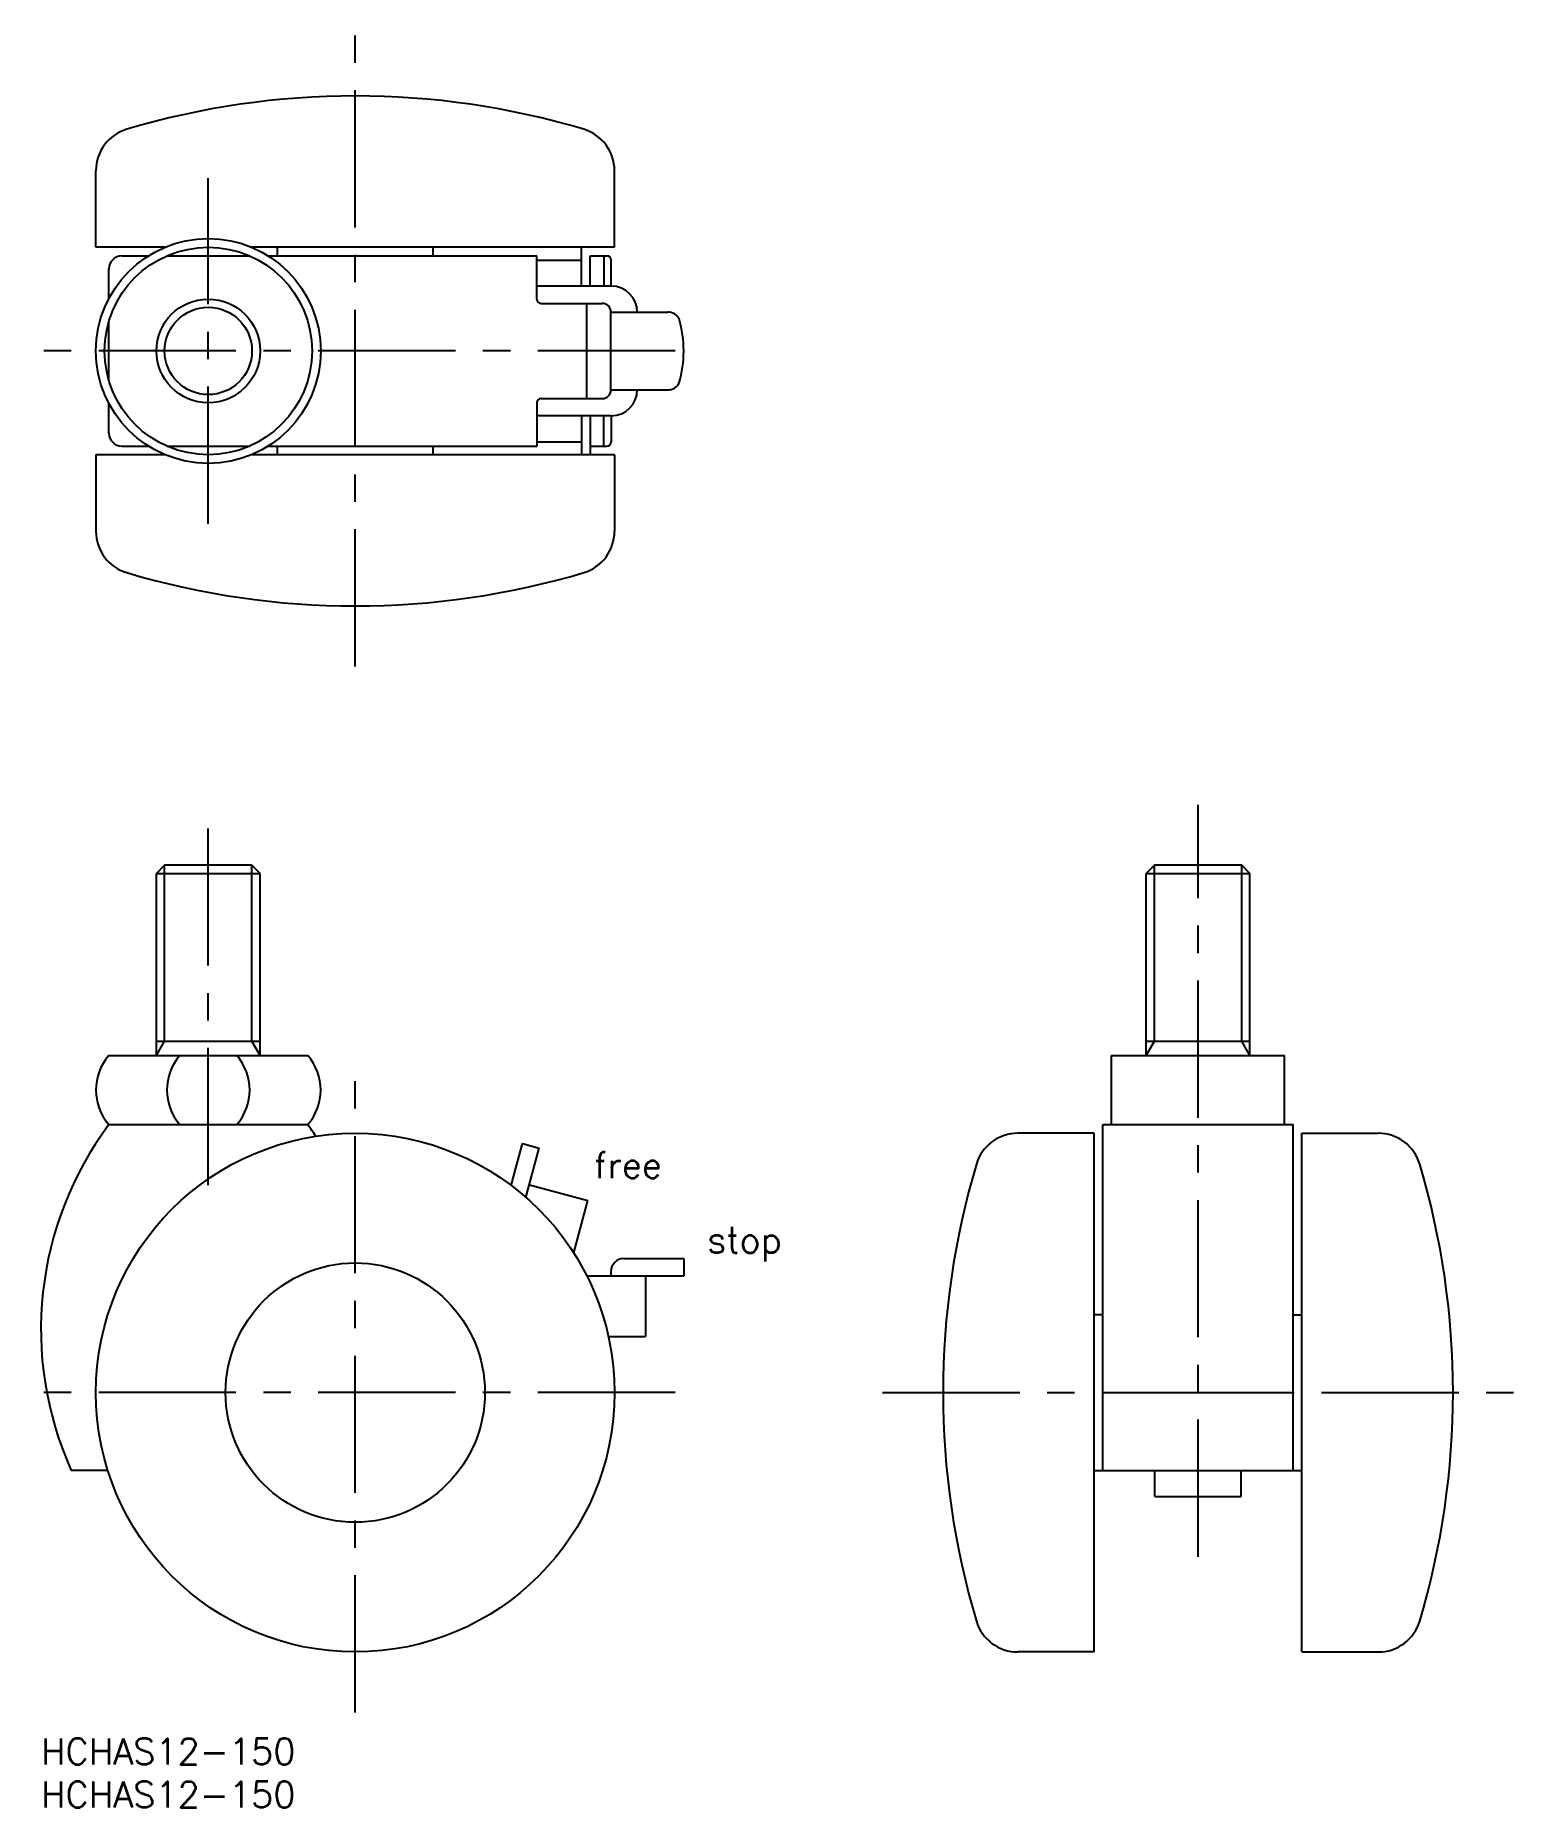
# Model space of a CAD drawing. Extents: x -1 to 170, y -8 to 197.
import ezdxf

# ---------------------------------------------------------------- set-up
doc = ezdxf.new("R2010")
doc.units = 0
doc.header["$LTSCALE"] = 0.5
doc.linetypes.add('CENTER', pattern=[50.8, 31.75, -6.35, 6.35, -6.35])
doc.linetypes.add('PHANTOM', pattern=[63.5, 31.75, -6.35, 6.35, -6.35, 6.35, -6.35])
for name, color, linetype in [('MSM_CENTER', 1, 'CENTER'), ('MSM_CONTINUOUS', 7, 'CONTINUOUS'), ('MSM_IMAGINARY', 6, 'PHANTOM'), ('MSM_NARROW', 5, 'CONTINUOUS'), ('MSM_PART_NUMBER', 7, 'CONTINUOUS')]:
    doc.layers.add(name, color=color, linetype=linetype)
doc.styles.get("Standard").update_dxf_attribs({"font": 'txt.shx', "height": 3, "bigfont": 'bigfont.shx'})

# ---------------------------------------------------------------- blocks, each defined once
blk = doc.blocks.new('*U1')
at = {"layer": 'MSM_PART_NUMBER'}
blk.add_text('HCHAS12-150', height=3, dxfattribs=at).set_placement((0, -3))
blk = doc.blocks.new('*U2')
at = {"layer": 'MSM_PART_NUMBER'}
blk.add_text('HCHAS12-150', height=3, dxfattribs=at).set_placement((0, -8))
blk = doc.blocks.new('*U3')
at = {"layer": 'MSM_PART_NUMBER'}
blk.add_text('free', height=3, dxfattribs=at).set_placement((63.99, 64.81))
blk = doc.blocks.new('*U4')
at = {"layer": 'MSM_PART_NUMBER'}
blk.add_text('stop', height=3, dxfattribs=at).set_placement((77.09, 56.16))

msp = doc.modelspace()

# ---------------------------------------------------------------- linework, layer by layer
at = {"layer": 'MSM_CENTER'}
for p, q in [((36.36, 124), (36.36, 197)), ((19.36, 140.5), (19.36, 180.5)), ((73.36, 160.5), (-0.64, 160.5)), ((19.36, 64), (19.36, 108)), ((133.86, 21), (133.86, 108)), ((36.36, 3), (36.36, 77)), ((73.36, 40), (-0.64, 40)), ((97.36, 40), (170.36, 40))]:
    msp.add_line(p, q, dxfattribs=at)
at = {"layer": 'MSM_CONTINUOUS'}
for p, q in [((6.36, 172.5), (6.36, 181.35)), ((66.36, 172.5), (66.36, 181.35)), ((14.36, 172.5), (6.36, 172.5)), ((66.36, 172.5), (24.36, 172.5)), ((27.36, 171.5), (27.36, 172.5)), ((45.36, 171.5), (45.36, 172.5)), ((62.52, 168), (62.52, 172.5)), ((9.36, 171.5), (12.43, 171.5)), ((14.57, 171.5), (24.16, 171.5)), ((26.29, 171.5), (57.36, 171.5)), ((57.36, 166.5), (57.36, 171.5)), ((57.36, 171), (62.52, 171)), ((63.52, 171.5), (65.48, 171.5)), ((63.52, 168), (63.52, 171.5)), ((65.12, 171.5), (65.12, 168)), ((65.98, 168), (65.98, 171)), ((7.86, 166.56), (7.86, 170)), ((65.98, 168), (57.36, 168)), ((57.86, 166), (64.94, 166)), ((63.15, 155), (63.15, 166)), ((65.94, 156), (65.94, 165)), ((65.94, 165), (72.51, 165)), ((7.86, 157.07), (7.86, 163.93)), ((65.94, 156), (72.51, 156)), ((7.86, 151), (7.86, 154.44)), ((57.36, 154.5), (57.36, 149.5)), ((57.86, 155), (64.94, 155)), ((65.98, 153), (57.36, 153)), ((62.52, 153), (62.52, 148.5)), ((63.52, 153), (63.52, 148.5)), ((65.12, 149.5), (65.12, 153)), ((65.98, 153), (65.98, 150)), ((57.36, 150), (62.52, 150)), ((6.36, 148.5), (6.36, 139.65)), ((14.36, 148.5), (6.36, 148.5)), ((9.36, 149.5), (12.43, 149.5)), ((14.57, 149.5), (24.16, 149.5)), ((66.36, 148.5), (24.36, 148.5)), ((26.29, 149.5), (57.36, 149.5)), ((27.36, 148.5), (27.36, 149.5)), ((45.36, 148.5), (45.36, 149.5)), ((63.52, 149.5), (65.48, 149.5)), ((66.36, 148.5), (66.36, 139.65)), ((14.31, 101), (13.36, 100.05)), ((24.41, 101), (14.31, 101)), ((25.36, 100.05), (24.41, 101)), ((128.81, 101), (127.86, 100.05)), ((138.91, 101), (128.81, 101)), ((139.86, 100.05), (138.91, 101)), ((13.36, 79), (13.36, 100.05)), ((13.36, 100.05), (25.36, 100.05)), ((25.36, 79), (25.36, 100.05)), ((127.86, 79), (127.86, 100.05)), ((127.86, 100.05), (139.86, 100.05)), ((139.86, 79), (139.86, 100.05)), ((13.36, 80.64), (25.36, 80.64)), ((127.86, 80.64), (139.86, 80.64)), ((7.86, 79), (30.86, 79)), ((123.86, 79), (143.86, 79)), ((123.86, 71), (123.86, 79)), ((143.86, 71), (143.86, 79)), ((7.86, 71), (30.86, 71)), ((121.86, 70), (113.01, 70)), ((121.86, 10), (121.86, 70)), ((122.86, 31), (122.86, 71)), ((122.86, 71), (144.86, 71)), ((144.86, 31), (144.86, 71)), ((145.86, 10), (145.86, 70)), ((145.86, 70), (154.71, 70)), ((67.44, 55.5), (74.36, 55.5)), ((74.36, 55.5), (74.36, 53.5)), ((63.15, 53.5), (74.36, 53.5)), ((65.94, 54), (65.94, 53.5)), ((69.94, 53.5), (69.94, 46.5)), ((122.86, 49), (121.86, 49)), ((144.86, 49), (145.86, 49)), ((65.65, 46.5), (69.94, 46.5)), ((122.86, 40), (144.86, 40)), ((7.74, 31), (3.51, 31)), ((121.86, 31), (145.86, 31)), ((128.86, 28), (128.86, 31)), ((138.86, 28), (138.86, 31)), ((128.86, 28), (138.86, 28)), ((121.86, 10), (113.01, 10)), ((145.86, 10), (154.71, 10))]:
    msp.add_line(p, q, dxfattribs=at)
for centre, radius in [((19.36, 160.5), 13), ((19.36, 160.5), 12), ((19.36, 160.5), 6), ((36.36, 40), 30), ((36.36, 40), 15)]:
    msp.add_circle(centre, radius, dxfattribs=at)
for centre, radius, start, end in [((36.36, 97.5), 92.5, 73.3985, 106.6015), ((11.36, 181.35), 5, 106.6015, 180), ((61.36, 181.35), 5, 0, 73.3985), ((9.36, 170), 1.5, 90, 180), ((65.48, 171), 0.5, 0, 90), ((57.86, 166.5), 0.5, 180, 270), ((65.98, 165), 3, 0, 90), ((64.94, 165), 1, 0, 90), ((72.51, 163.5), 1.5, 27.9101, 90), ((61.08, 160.5), 13.28, 343.8093, 16.1907), ((64.94, 156), 1, 270, 0), ((65.98, 156), 3, 270, 0), ((72.51, 157.5), 1.5, 270, 332.0899), ((57.86, 154.5), 0.5, 90, 180), ((9.36, 151), 1.5, 180, 270), ((65.48, 150), 0.5, 270, 0), ((11.36, 139.65), 5, 180, 253.3985), ((61.36, 139.65), 5, 286.6015, 0), ((36.36, 223.5), 92.5, 253.3985, 286.6015), ((12.44, 75), 6.08, 138.8879, 221.1121), ((20.65, 75), 6.08, 138.8879, 221.1121), ((18.07, 75), 6.08, 318.8879, 41.1121), ((26.28, 75), 6.08, 318.8879, 41.1121), ((39.63, 47.31), 39.63, 143.2874, 204.2965), ((-0.91, 47.31), 39.63, 34.3227, 36.7126), ((113.01, 65), 5, 90, 163.3985), ((154.71, 65), 5, 16.6015, 90), ((196.86, 40), 92.5, 163.3985, 196.6015), ((70.86, 40), 92.5, 343.3985, 16.6015), ((67.44, 54), 1.5, 90, 180), ((113.01, 15), 5, 196.6015, 270), ((154.71, 15), 5, 270, 343.3985)]:
    msp.add_arc(centre, radius, start, end, dxfattribs=at)
at = {"layer": 'MSM_IMAGINARY'}
for p, q in [((54.41, 63.96), (55.71, 68.81)), ((55.71, 68.81), (57.64, 68.29)), ((56.11, 62.58), (57.64, 68.29)), ((56.5, 64.03), (63.26, 62.21)), ((61.64, 56.16), (63.26, 62.21))]:
    msp.add_line(p, q, dxfattribs=at)
at = {"layer": 'MSM_NARROW'}
for p, q in [((14.31, 80.64), (14.31, 101)), ((24.41, 80.64), (24.41, 101)), ((128.81, 80.64), (128.81, 101)), ((138.91, 80.64), (138.91, 101)), ((13.36, 79), (14.31, 80.64)), ((25.36, 79), (24.41, 80.64)), ((127.86, 79), (128.81, 80.64)), ((139.86, 79), (138.91, 80.64))]:
    msp.add_line(p, q, dxfattribs=at)
msp.add_circle((19.36, 160.5), 5.05, dxfattribs=at)

# ---------------------------------------------------------------- block references
at = {"layer": 'MSM_CONTINUOUS'}
for name in ['*U3', '*U4', '*U1', '*U2']:
    msp.add_blockref(name, (0, 0), dxfattribs=at)

doc.saveas('drawing.dxf')
